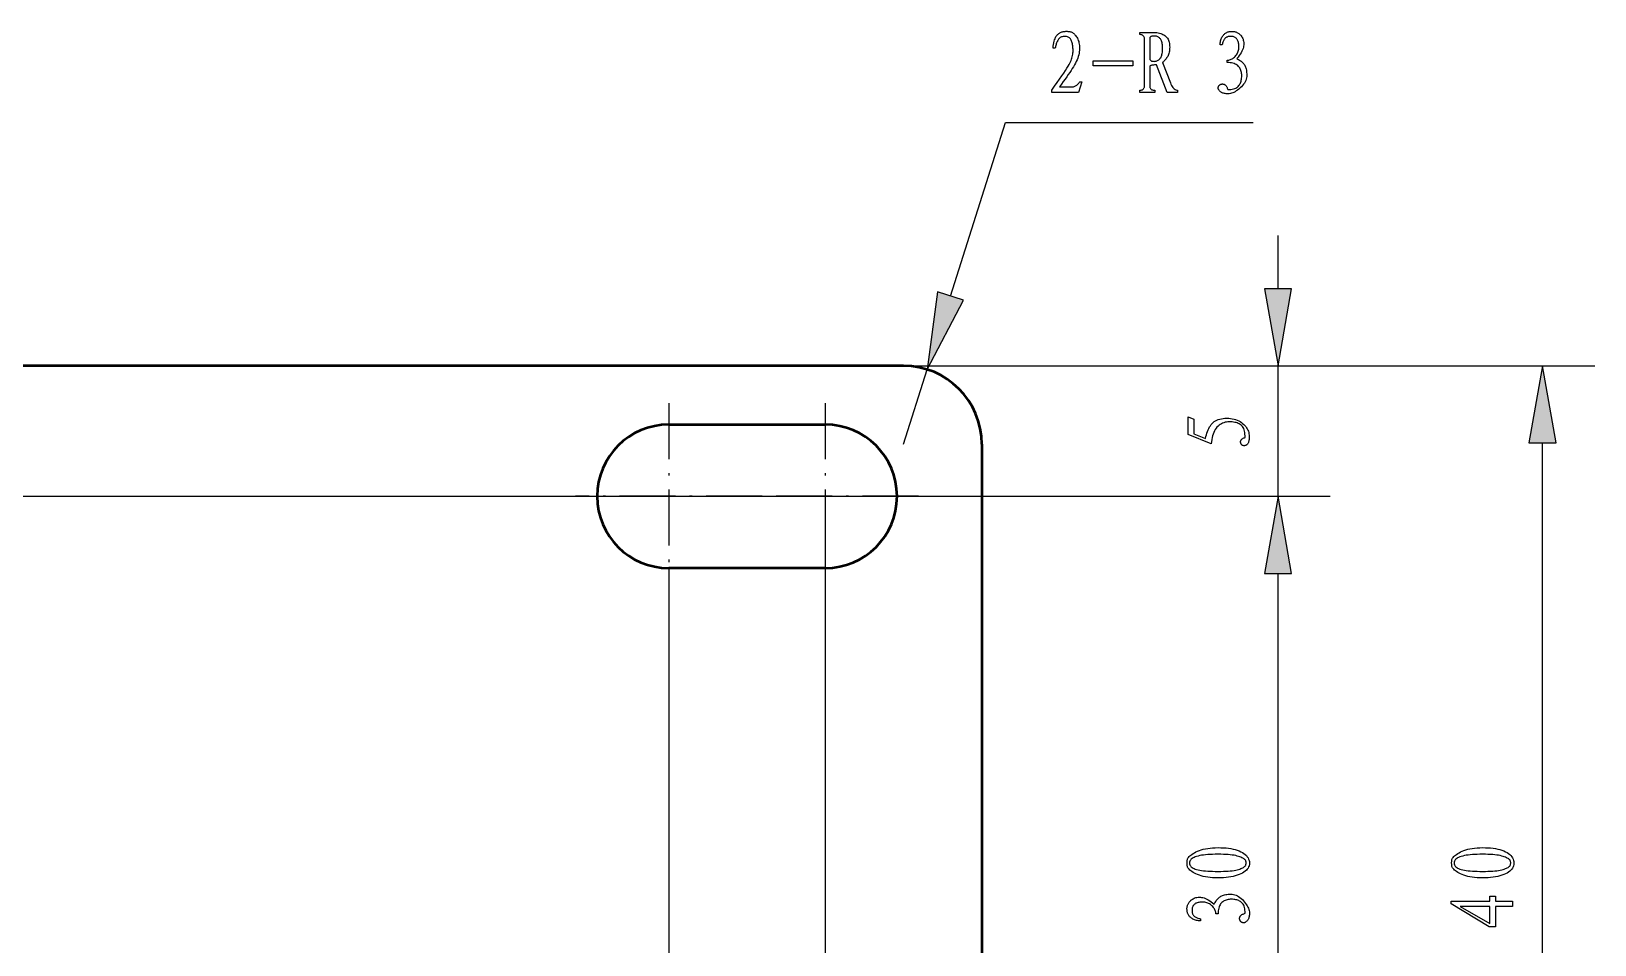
# Model space of a CAD drawing. Extents: x 0 to 420, y 0 to 297.
# Drawn here: x 142.1 to 202.1, y 96.9 to 131.9 of the extents above; entities that cross this region are included whole.
import ezdxf

# ---------------------------------------------------------------- set-up
doc = ezdxf.new("R2010")
doc.units = 0
doc.linetypes.add('DASHDOT', pattern=[18.5, 12, -3, 0.5, -3])

msp = doc.modelspace()

# ---------------------------------------------------------------- linework, layer by layer
at = {"color": 5, "lineweight": 25, "ltscale": 0.174435}
msp.add_line((177.366, 121.712), (179.473, 128.363), dxfattribs=at)
at = {"color": 5, "lineweight": 25, "ltscale": 0.2375}
msp.add_line((179.473, 128.363), (188.973, 128.363), dxfattribs=at)
at = {"color": 5, "lineweight": 25, "ltscale": 0.051139}
for p, q in [((189.926, 121.99), (189.926, 124.036)), ((189.926, 109.036), (189.926, 111.081))]:
    msp.add_line(p, q, dxfattribs=at)
at = {"color": 7, "lineweight": 50}
for p, q in [((175.567, 119.036), (90.567, 119.036)), ((178.567, 116.036), (178.567, 82.036))]:
    msp.add_line(p, q, dxfattribs=at)
at = {"color": 5, "lineweight": 25}
for p, q in [((175.567, 119.036), (202.071, 119.036)), ((200.071, 81.99), (200.071, 116.081)), ((125.567, 114.036), (191.926, 114.036)), ((172.567, 114.036), (172.567, 62.871)), ((172.567, 114.036), (172.567, 62.871)), ((166.567, 111.286), (166.567, 70.504)), ((172.567, 111.286), (172.567, 70.504)), ((189.926, 86.99), (189.926, 111.081))]:
    msp.add_line(p, q, dxfattribs=at)
at = {"color": 5, "lineweight": 25, "ltscale": 0.408967}
msp.add_line((175.567, 119.036), (191.926, 119.036), dxfattribs=at)
at = {"color": 5, "lineweight": 25, "ltscale": 0.075}
msp.add_line((175.567, 116.036), (176.473, 118.895), dxfattribs=at)
at = {"color": 5, "lineweight": 25, "ltscale": 0.125}
msp.add_line((189.926, 114.036), (189.926, 119.036), dxfattribs=at)
at = {"color": 14, "linetype": 'DASHDOT', "lineweight": 25, "ltscale": 0.17875}
for p, q in [((166.567, 117.611), (166.567, 110.461)), ((172.567, 117.611), (172.567, 110.461)), ((170.142, 114.036), (162.992, 114.036)), ((176.142, 114.036), (168.992, 114.036))]:
    msp.add_line(p, q, dxfattribs=at)
at = {"color": 7, "lineweight": 50, "ltscale": 0.15}
for p, q in [((166.567, 116.786), (172.567, 116.786)), ((172.567, 111.286), (166.567, 111.286))]:
    msp.add_line(p, q, dxfattribs=at)
at = {"color": 5, "lineweight": 25, "ltscale": 0.483967}
msp.add_line((172.567, 114.036), (191.926, 114.036), dxfattribs=at)
at = {"color": 5, "lineweight": 25}
for points in [[(181.548, 129.732), (182.081, 129.732), (182.108, 129.739), (182.134, 129.749), (182.16, 129.761), (182.186, 129.776), (182.211, 129.794), (182.235, 129.814), (182.259, 129.838), (182.282, 129.864), (182.305, 129.892), (182.327, 129.924), (182.409, 129.924), (182.272, 129.514), (181.247, 129.514), (181.247, 129.596), (181.357, 129.749), (181.458, 129.891), (181.551, 130.022), (181.634, 130.142), (181.708, 130.252), (181.773, 130.35), (181.83, 130.438), (181.877, 130.514), (181.915, 130.58), (181.944, 130.635), (181.967, 130.684), (181.988, 130.733), (182.007, 130.782), (182.023, 130.83), (182.036, 130.879), (182.047, 130.927), (182.056, 130.976), (182.062, 131.024), (182.066, 131.072), (182.067, 131.12), (182.066, 131.167), (182.064, 131.212), (182.061, 131.256), (182.056, 131.297), (182.05, 131.337), (182.043, 131.375), (182.034, 131.411), (182.023, 131.446), (182.012, 131.479), (181.999, 131.51), (181.984, 131.538), (181.967, 131.564), (181.948, 131.586), (181.927, 131.606), (181.903, 131.622), (181.877, 131.636), (181.849, 131.646), (181.819, 131.654), (181.787, 131.659), (181.753, 131.66), (181.718, 131.659), (181.685, 131.655), (181.655, 131.648), (181.626, 131.638), (181.599, 131.626), (181.574, 131.611), (181.551, 131.593), (181.53, 131.573), (181.51, 131.549), (181.493, 131.523), (181.477, 131.496), (181.462, 131.467), (181.449, 131.438), (181.436, 131.407), (181.425, 131.376), (181.414, 131.344), (181.405, 131.312), (181.397, 131.278), (181.39, 131.244), (181.384, 131.209), (181.301, 131.209), (181.31, 131.283), (181.321, 131.351), (181.332, 131.415), (181.345, 131.472), (181.36, 131.525), (181.375, 131.572), (181.392, 131.614), (181.411, 131.651), (181.431, 131.682), (181.452, 131.708), (181.474, 131.73), (181.496, 131.751), (181.519, 131.769), (181.543, 131.786), (181.566, 131.8), (181.591, 131.813), (181.615, 131.824), (181.64, 131.833), (181.665, 131.84), (181.691, 131.845), (181.717, 131.848), (181.743, 131.851), (181.768, 131.853), (181.794, 131.854), (181.819, 131.855), (181.845, 131.854), (181.87, 131.853), (181.895, 131.851), (181.919, 131.848), (181.944, 131.845), (181.969, 131.839), (181.993, 131.831), (182.018, 131.819), (182.043, 131.805), (182.067, 131.788), (182.092, 131.768), (182.116, 131.746), (182.141, 131.72), (182.166, 131.691), (182.19, 131.66), (182.214, 131.626), (182.234, 131.589), (182.253, 131.549), (182.269, 131.507), (182.282, 131.462), (182.294, 131.414), (182.302, 131.363), (182.308, 131.31), (182.312, 131.254), (182.313, 131.195), (182.311, 131.135), (182.306, 131.074), (182.296, 131.012), (182.283, 130.95), (182.265, 130.888), (182.244, 130.824), (182.219, 130.761), (182.191, 130.696), (182.158, 130.632), (182.122, 130.566), (182.082, 130.499), (182.038, 130.428), (181.99, 130.353), (181.938, 130.275), (181.883, 130.194), (181.823, 130.109), (181.76, 130.02), (181.693, 129.928), (181.622, 129.832)], [(185.007, 130.512), (185.007, 129.732), (185.013, 129.706), (185.023, 129.683), (185.035, 129.663), (185.05, 129.645), (185.068, 129.63), (185.089, 129.617), (185.112, 129.608), (185.138, 129.601), (185.167, 129.597), (185.198, 129.596), (185.198, 129.514), (184.624, 129.514), (184.624, 129.596), (184.653, 129.597), (184.679, 129.6), (184.703, 129.607), (184.724, 129.615), (184.743, 129.626), (184.76, 129.64), (184.774, 129.656), (184.786, 129.674), (184.795, 129.695), (184.801, 129.719), (184.801, 131.605), (184.795, 131.629), (184.786, 131.65), (184.774, 131.668), (184.76, 131.684), (184.743, 131.698), (184.724, 131.709), (184.703, 131.717), (184.679, 131.723), (184.653, 131.727), (184.624, 131.728), (184.624, 131.81), (185.225, 131.81), (185.281, 131.804), (185.334, 131.795), (185.383, 131.784), (185.43, 131.771), (185.473, 131.756), (185.513, 131.738), (185.55, 131.719), (185.584, 131.697), (185.615, 131.673), (185.642, 131.646), (185.667, 131.618), (185.689, 131.586), (185.709, 131.553), (185.725, 131.516), (185.74, 131.477), (185.751, 131.436), (185.761, 131.391), (185.767, 131.344), (185.771, 131.295), (185.772, 131.243), (185.771, 131.191), (185.768, 131.141), (185.762, 131.094), (185.754, 131.049), (185.743, 131.007), (185.73, 130.967), (185.715, 130.93), (185.698, 130.895), (185.678, 130.863), (185.656, 130.833), (185.633, 130.805), (185.613, 130.78), (185.593, 130.757), (185.575, 130.737), (185.559, 130.718), (185.544, 130.702), (185.53, 130.689), (185.518, 130.678), (185.508, 130.669), (185.499, 130.662), (185.8, 129.883), (185.822, 129.831), (185.845, 129.784), (185.87, 129.742), (185.896, 129.706), (185.923, 129.674), (185.95, 129.648), (185.979, 129.627), (186.01, 129.611), (186.041, 129.601), (186.073, 129.596), (186.073, 129.514), (185.676, 129.514), (185.266, 130.566), (185.224, 130.566), (185.186, 130.564), (185.151, 130.561), (185.12, 130.558), (185.092, 130.553), (185.068, 130.547), (185.047, 130.539), (185.03, 130.531), (185.017, 130.522)], [(185.417, 131.564), (185.4, 131.585), (185.381, 131.604), (185.361, 131.62), (185.34, 131.634), (185.318, 131.646), (185.294, 131.656), (185.268, 131.664), (185.242, 131.669), (185.214, 131.673), (185.184, 131.674), (185.155, 131.673), (185.129, 131.671), (185.105, 131.668), (185.084, 131.663), (185.065, 131.657), (185.048, 131.649), (185.034, 131.64), (185.022, 131.63), (185.013, 131.618), (185.007, 131.605), (185.007, 130.785), (185.013, 130.769), (185.022, 130.756), (185.033, 130.743), (185.046, 130.733), (185.061, 130.724), (185.079, 130.716), (185.098, 130.71), (185.12, 130.706), (185.144, 130.704), (185.171, 130.703), (185.2, 130.704), (185.228, 130.708), (185.255, 130.713), (185.281, 130.722), (185.306, 130.732), (185.329, 130.745), (185.351, 130.76), (185.372, 130.777), (185.392, 130.797), (185.41, 130.819), (185.427, 130.844), (185.442, 130.871), (185.455, 130.902), (185.467, 130.935), (185.477, 130.971), (185.485, 131.01), (185.491, 131.052), (185.495, 131.097), (185.498, 131.145), (185.499, 131.195), (185.498, 131.246), (185.495, 131.293), (185.491, 131.338), (185.486, 131.379), (185.478, 131.417), (185.469, 131.453), (185.459, 131.485), (185.446, 131.515), (185.432, 131.541)], [(187.702, 131.332), (187.705, 131.375), (187.711, 131.416), (187.717, 131.455), (187.726, 131.493), (187.736, 131.528), (187.748, 131.562), (187.761, 131.595), (187.776, 131.625), (187.793, 131.654), (187.811, 131.681), (187.831, 131.705), (187.851, 131.728), (187.871, 131.749), (187.892, 131.768), (187.914, 131.785), (187.936, 131.799), (187.959, 131.812), (187.982, 131.823), (188.006, 131.831), (188.03, 131.838), (188.054, 131.843), (188.079, 131.847), (188.103, 131.85), (188.126, 131.852), (188.15, 131.853), (188.173, 131.853), (188.196, 131.853), (188.218, 131.851), (188.24, 131.848), (188.262, 131.845), (188.284, 131.839), (188.307, 131.832), (188.329, 131.823), (188.352, 131.812), (188.375, 131.798), (188.399, 131.783), (188.422, 131.766), (188.446, 131.746), (188.47, 131.725), (188.495, 131.701), (188.518, 131.675), (188.539, 131.647), (188.557, 131.617), (188.573, 131.584), (188.585, 131.549), (188.596, 131.512), (188.603, 131.472), (188.609, 131.43), (188.611, 131.385), (188.611, 131.339), (188.607, 131.29), (188.598, 131.241), (188.584, 131.191), (188.565, 131.14), (188.541, 131.088), (188.512, 131.034), (188.478, 130.98), (188.438, 130.925), (188.394, 130.869), (188.344, 130.812), (188.382, 130.793), (188.417, 130.772), (188.451, 130.751), (188.482, 130.729), (188.512, 130.706), (188.54, 130.683), (188.566, 130.658), (188.589, 130.633), (188.611, 130.607), (188.632, 130.58), (188.65, 130.551), (188.666, 130.52), (188.68, 130.486), (188.693, 130.45), (188.703, 130.411), (188.712, 130.369), (188.719, 130.325), (188.723, 130.278), (188.726, 130.229), (188.727, 130.177), (188.725, 130.124), (188.717, 130.072), (188.705, 130.02), (188.687, 129.97), (188.664, 129.92), (188.636, 129.871), (188.603, 129.823), (188.565, 129.776), (188.522, 129.73), (188.474, 129.684), (188.424, 129.642), (188.375, 129.603), (188.327, 129.569), (188.28, 129.54), (188.233, 129.515), (188.188, 129.495), (188.144, 129.479), (188.1, 129.468), (188.058, 129.461), (188.016, 129.459), (187.976, 129.46), (187.939, 129.462), (187.904, 129.466), (187.871, 129.471), (187.84, 129.478), (187.812, 129.486), (187.786, 129.496), (187.763, 129.507), (187.741, 129.52), (187.722, 129.534), (187.706, 129.549), (187.69, 129.564), (187.677, 129.579), (187.666, 129.593), (187.656, 129.608), (187.648, 129.622), (187.642, 129.636), (187.637, 129.65), (187.634, 129.664), (187.634, 129.678), (187.634, 129.691), (187.635, 129.704), (187.637, 129.716), (187.64, 129.728), (187.644, 129.739), (187.648, 129.75), (187.654, 129.76), (187.66, 129.769), (187.667, 129.779), (187.675, 129.787), (187.683, 129.795), (187.692, 129.802), (187.701, 129.809), (187.711, 129.814), (187.721, 129.819), (187.731, 129.824), (187.742, 129.828), (187.753, 129.831), (187.765, 129.833), (187.777, 129.835), (187.789, 129.836), (187.801, 129.836), (187.813, 129.835), (187.825, 129.834), (187.837, 129.831), (187.848, 129.828), (187.86, 129.824), (187.871, 129.82), (187.882, 129.814), (187.893, 129.807), (187.904, 129.799), (187.915, 129.789), (187.926, 129.777), (187.937, 129.762), (187.948, 129.744), (187.959, 129.725), (187.97, 129.703), (187.981, 129.678), (187.992, 129.652), (188.003, 129.623), (188.064, 129.624), (188.12, 129.629), (188.173, 129.636), (188.221, 129.647), (188.266, 129.661), (188.306, 129.677), (188.342, 129.697), (188.375, 129.719), (188.403, 129.745), (188.426, 129.773), (188.447, 129.804), (188.466, 129.836), (188.482, 129.87), (188.496, 129.906), (188.509, 129.943), (188.518, 129.981), (188.526, 130.021), (188.531, 130.062), (188.535, 130.105), (188.536, 130.149), (188.535, 130.194), (188.531, 130.236), (188.525, 130.277), (188.516, 130.316), (188.505, 130.353), (188.492, 130.388), (188.476, 130.422), (188.457, 130.453), (188.436, 130.483), (188.413, 130.512), (188.386, 130.538), (188.356, 130.561), (188.322, 130.583), (188.284, 130.601), (188.242, 130.618), (188.196, 130.631), (188.147, 130.643), (188.093, 130.652), (188.036, 130.658), (187.975, 130.662), (187.975, 130.744), (188.008, 130.746), (188.04, 130.75), (188.072, 130.758), (188.103, 130.768), (188.134, 130.782), (188.165, 130.798), (188.195, 130.818), (188.225, 130.84), (188.254, 130.866), (188.283, 130.894), (188.31, 130.925), (188.335, 130.957), (188.356, 130.99), (188.375, 131.023), (188.391, 131.058), (188.404, 131.095), (188.414, 131.132), (188.421, 131.17), (188.425, 131.209), (188.426, 131.25), (188.426, 131.29), (188.423, 131.328), (188.42, 131.364), (188.414, 131.398), (188.408, 131.429), (188.399, 131.459), (188.39, 131.487), (188.378, 131.512), (188.366, 131.536), (188.351, 131.557), (188.336, 131.577), (188.318, 131.594), (188.299, 131.61), (188.279, 131.623), (188.257, 131.634), (188.234, 131.644), (188.209, 131.651), (188.183, 131.656), (188.155, 131.659), (188.126, 131.66), (188.096, 131.659), (188.069, 131.657), (188.042, 131.654), (188.017, 131.649), (187.994, 131.643), (187.972, 131.635), (187.952, 131.627), (187.933, 131.616), (187.916, 131.605), (187.9, 131.592), (187.885, 131.577), (187.871, 131.559), (187.858, 131.54), (187.845, 131.517), (187.833, 131.493), (187.822, 131.465), (187.812, 131.436), (187.802, 131.404), (187.792, 131.369), (187.784, 131.332)], [(182.833, 130.717), (184.364, 130.717), (184.364, 130.525), (182.833, 130.525)], [(176.869, 121.869), (176.473, 118.895), (177.862, 121.554)], [(189.405, 121.99), (189.926, 119.036), (190.446, 121.99)], [(200.592, 116.081), (200.071, 119.036), (199.55, 116.081)], [(188.064, 116.891), (188.008, 116.889), (187.953, 116.883), (187.901, 116.873), (187.85, 116.858), (187.801, 116.84), (187.754, 116.817), (187.709, 116.79), (187.666, 116.76), (187.625, 116.725), (187.586, 116.686), (187.549, 116.643), (187.516, 116.595), (187.486, 116.542), (187.459, 116.485), (187.435, 116.423), (187.415, 116.356), (187.398, 116.285), (187.384, 116.209), (187.374, 116.129), (187.367, 116.043), (186.478, 116.399), (186.478, 117.082), (186.697, 116.987), (186.697, 116.426), (187.148, 116.248), (187.163, 116.323), (187.18, 116.394), (187.2, 116.461), (187.221, 116.525), (187.246, 116.585), (187.272, 116.641), (187.301, 116.694), (187.332, 116.743), (187.365, 116.788), (187.401, 116.829), (187.44, 116.867), (187.483, 116.901), (187.529, 116.931), (187.579, 116.956), (187.634, 116.978), (187.691, 116.996), (187.753, 117.01), (187.819, 117.02), (187.888, 117.026), (187.962, 117.028), (188.035, 117.026), (188.106, 117.02), (188.174, 117.01), (188.239, 116.996), (188.302, 116.978), (188.361, 116.956), (188.418, 116.931), (188.471, 116.901), (188.522, 116.867), (188.57, 116.829), (188.614, 116.789), (188.654, 116.748), (188.69, 116.706), (188.721, 116.663), (188.748, 116.619), (188.77, 116.574), (188.788, 116.528), (188.802, 116.482), (188.811, 116.434), (188.816, 116.385), (188.818, 116.338), (188.819, 116.293), (188.818, 116.252), (188.815, 116.215), (188.811, 116.18), (188.805, 116.149), (188.798, 116.121), (188.79, 116.096), (188.78, 116.075), (188.768, 116.057), (188.756, 116.041), (188.743, 116.027), (188.73, 116.015), (188.716, 116.005), (188.702, 115.995), (188.687, 115.988), (188.672, 115.982), (188.657, 115.978), (188.641, 115.976), (188.625, 115.975), (188.609, 115.976), (188.594, 115.978), (188.58, 115.981), (188.567, 115.986), (188.555, 115.992), (188.544, 116), (188.533, 116.008), (188.524, 116.019), (188.516, 116.03), (188.509, 116.043), (188.502, 116.057), (188.497, 116.071), (188.494, 116.084), (188.491, 116.098), (188.49, 116.112), (188.49, 116.125), (188.491, 116.139), (188.493, 116.153), (188.497, 116.166), (188.502, 116.18), (188.508, 116.193), (188.517, 116.206), (188.528, 116.219), (188.541, 116.23), (188.556, 116.242), (188.574, 116.252), (188.594, 116.262), (188.615, 116.272), (188.639, 116.281), (188.666, 116.289), (188.664, 116.358), (188.659, 116.422), (188.652, 116.482), (188.641, 116.537), (188.626, 116.587), (188.609, 116.632), (188.589, 116.673), (188.565, 116.709), (188.538, 116.741), (188.509, 116.768), (188.476, 116.791), (188.44, 116.812), (188.402, 116.831), (188.362, 116.847), (188.319, 116.86), (188.273, 116.871), (188.225, 116.88), (188.174, 116.886), (188.12, 116.89)], [(190.446, 111.081), (189.926, 114.036), (189.405, 111.081)], [(190.446, 111.081), (189.926, 114.036), (189.405, 111.081)], [(186.779, 100.41), (186.842, 100.439), (186.909, 100.466), (186.982, 100.49), (187.059, 100.511), (187.141, 100.529), (187.229, 100.544), (187.321, 100.556), (187.418, 100.565), (187.52, 100.571), (187.627, 100.574), (187.734, 100.573), (187.837, 100.569), (187.935, 100.562), (188.029, 100.552), (188.119, 100.538), (188.204, 100.52), (188.285, 100.499), (188.362, 100.475), (188.434, 100.447), (188.502, 100.416), (188.564, 100.383), (188.62, 100.347), (188.669, 100.309), (188.712, 100.269), (188.748, 100.227), (188.777, 100.183), (188.8, 100.136), (188.817, 100.088), (188.827, 100.038), (188.83, 99.986), (188.827, 99.934), (188.817, 99.884), (188.8, 99.836), (188.777, 99.791), (188.748, 99.748), (188.712, 99.708), (188.669, 99.669), (188.62, 99.634), (188.564, 99.6), (188.502, 99.569), (188.434, 99.54), (188.362, 99.515), (188.285, 99.492), (188.204, 99.472), (188.119, 99.456), (188.029, 99.442), (187.935, 99.432), (187.837, 99.424), (187.734, 99.42), (187.627, 99.418), (187.52, 99.42), (187.418, 99.424), (187.321, 99.432), (187.229, 99.442), (187.141, 99.456), (187.059, 99.472), (186.982, 99.492), (186.909, 99.515), (186.842, 99.54), (186.779, 99.569), (186.722, 99.599), (186.67, 99.628), (186.623, 99.658), (186.582, 99.687), (186.547, 99.716), (186.517, 99.744), (186.492, 99.773), (186.473, 99.801), (186.459, 99.828), (186.451, 99.856), (186.446, 99.883), (186.442, 99.91), (186.439, 99.937), (186.438, 99.964), (186.437, 99.991), (186.438, 100.017), (186.439, 100.044), (186.442, 100.07), (186.446, 100.096), (186.451, 100.122), (186.459, 100.149), (186.473, 100.175), (186.492, 100.203), (186.517, 100.231), (186.547, 100.259), (186.582, 100.288), (186.623, 100.318), (186.67, 100.348), (186.722, 100.378)], [(188.413, 99.74), (188.459, 99.755), (188.5, 99.77), (188.538, 99.786), (188.571, 99.802), (188.601, 99.818), (188.626, 99.835), (188.647, 99.852), (188.664, 99.869), (188.677, 99.886), (188.686, 99.904), (188.692, 99.921), (188.697, 99.939), (188.701, 99.956), (188.703, 99.974), (188.703, 99.991), (188.703, 100.008), (188.701, 100.025), (188.697, 100.041), (188.692, 100.058), (188.686, 100.075), (188.677, 100.091), (188.664, 100.107), (188.647, 100.124), (188.626, 100.14), (188.601, 100.157), (188.571, 100.173), (188.538, 100.189), (188.5, 100.206), (188.459, 100.222), (188.413, 100.239), (188.362, 100.254), (188.305, 100.268), (188.242, 100.28), (188.172, 100.291), (188.097, 100.3), (188.015, 100.308), (187.927, 100.313), (187.833, 100.317), (187.733, 100.32), (187.627, 100.321), (187.52, 100.32), (187.419, 100.317), (187.323, 100.313), (187.233, 100.308), (187.148, 100.3), (187.069, 100.291), (186.995, 100.28), (186.927, 100.268), (186.864, 100.254), (186.806, 100.239), (186.754, 100.221), (186.708, 100.202), (186.667, 100.181), (186.631, 100.159), (186.601, 100.134), (186.577, 100.108), (186.558, 100.08), (186.544, 100.051), (186.536, 100.019), (186.533, 99.986), (186.536, 99.952), (186.544, 99.921), (186.558, 99.892), (186.577, 99.864), (186.601, 99.839), (186.631, 99.815), (186.667, 99.793), (186.708, 99.774), (186.754, 99.756), (186.806, 99.74), (186.864, 99.725), (186.927, 99.713), (186.995, 99.701), (187.069, 99.691), (187.148, 99.683), (187.233, 99.676), (187.323, 99.671), (187.419, 99.667), (187.52, 99.665), (187.627, 99.664), (187.733, 99.665), (187.833, 99.667), (187.927, 99.671), (188.015, 99.676), (188.097, 99.683), (188.172, 99.691), (188.242, 99.701), (188.305, 99.713), (188.362, 99.725)], [(196.924, 100.41), (196.987, 100.439), (197.054, 100.466), (197.127, 100.49), (197.204, 100.511), (197.287, 100.529), (197.374, 100.544), (197.466, 100.556), (197.563, 100.565), (197.665, 100.571), (197.772, 100.574), (197.879, 100.573), (197.982, 100.569), (198.08, 100.562), (198.174, 100.552), (198.264, 100.538), (198.349, 100.52), (198.43, 100.499), (198.507, 100.475), (198.579, 100.447), (198.647, 100.416), (198.709, 100.383), (198.765, 100.347), (198.814, 100.309), (198.857, 100.269), (198.893, 100.227), (198.923, 100.183), (198.946, 100.136), (198.962, 100.088), (198.972, 100.038), (198.975, 99.986), (198.972, 99.934), (198.962, 99.884), (198.946, 99.836), (198.923, 99.791), (198.893, 99.748), (198.857, 99.708), (198.814, 99.669), (198.765, 99.634), (198.709, 99.6), (198.647, 99.569), (198.579, 99.54), (198.507, 99.515), (198.43, 99.492), (198.349, 99.472), (198.264, 99.456), (198.174, 99.442), (198.08, 99.432), (197.982, 99.424), (197.879, 99.42), (197.772, 99.418), (197.665, 99.42), (197.563, 99.424), (197.466, 99.432), (197.374, 99.442), (197.287, 99.456), (197.204, 99.472), (197.127, 99.492), (197.054, 99.515), (196.987, 99.54), (196.924, 99.569), (196.867, 99.599), (196.815, 99.628), (196.768, 99.658), (196.727, 99.687), (196.692, 99.716), (196.662, 99.744), (196.637, 99.773), (196.618, 99.801), (196.604, 99.828), (196.596, 99.856), (196.591, 99.883), (196.587, 99.91), (196.585, 99.937), (196.583, 99.964), (196.583, 99.991), (196.583, 100.017), (196.585, 100.044), (196.587, 100.07), (196.591, 100.096), (196.596, 100.122), (196.604, 100.149), (196.618, 100.175), (196.637, 100.203), (196.662, 100.231), (196.692, 100.259), (196.727, 100.288), (196.768, 100.318), (196.815, 100.348), (196.867, 100.378)], [(198.558, 99.74), (198.604, 99.755), (198.646, 99.77), (198.683, 99.786), (198.717, 99.802), (198.746, 99.818), (198.771, 99.835), (198.793, 99.852), (198.81, 99.869), (198.823, 99.886), (198.832, 99.904), (198.838, 99.921), (198.842, 99.939), (198.846, 99.956), (198.848, 99.974), (198.849, 99.991), (198.848, 100.008), (198.846, 100.025), (198.842, 100.041), (198.838, 100.058), (198.832, 100.075), (198.823, 100.091), (198.81, 100.107), (198.793, 100.124), (198.771, 100.14), (198.746, 100.157), (198.717, 100.173), (198.683, 100.189), (198.646, 100.206), (198.604, 100.222), (198.558, 100.239), (198.507, 100.254), (198.45, 100.268), (198.387, 100.28), (198.318, 100.291), (198.242, 100.3), (198.16, 100.308), (198.072, 100.313), (197.978, 100.317), (197.878, 100.32), (197.772, 100.321), (197.665, 100.32), (197.564, 100.317), (197.468, 100.313), (197.378, 100.308), (197.293, 100.3), (197.214, 100.291), (197.14, 100.28), (197.072, 100.268), (197.009, 100.254), (196.952, 100.239), (196.9, 100.221), (196.853, 100.202), (196.812, 100.181), (196.777, 100.159), (196.747, 100.134), (196.722, 100.108), (196.703, 100.08), (196.689, 100.051), (196.681, 100.019), (196.678, 99.986), (196.681, 99.952), (196.689, 99.921), (196.703, 99.892), (196.722, 99.864), (196.747, 99.839), (196.777, 99.815), (196.812, 99.793), (196.853, 99.774), (196.9, 99.756), (196.952, 99.74), (197.009, 99.725), (197.072, 99.713), (197.14, 99.701), (197.214, 99.691), (197.293, 99.683), (197.378, 99.676), (197.468, 99.671), (197.564, 99.667), (197.665, 99.665), (197.772, 99.664), (197.878, 99.665), (197.978, 99.667), (198.072, 99.671), (198.16, 99.676), (198.242, 99.683), (198.318, 99.691), (198.387, 99.701), (198.45, 99.713), (198.507, 99.725)], [(186.957, 97.764), (186.914, 97.768), (186.873, 97.773), (186.834, 97.78), (186.796, 97.788), (186.76, 97.798), (186.726, 97.81), (186.694, 97.823), (186.664, 97.838), (186.635, 97.855), (186.608, 97.873), (186.583, 97.893), (186.56, 97.913), (186.539, 97.933), (186.521, 97.954), (186.504, 97.976), (186.489, 97.998), (186.477, 98.021), (186.466, 98.044), (186.457, 98.068), (186.451, 98.092), (186.446, 98.117), (186.442, 98.141), (186.439, 98.165), (186.437, 98.188), (186.436, 98.212), (186.435, 98.235), (186.436, 98.258), (186.438, 98.28), (186.44, 98.303), (186.444, 98.325), (186.449, 98.347), (186.456, 98.369), (186.466, 98.391), (186.477, 98.414), (186.49, 98.437), (186.506, 98.461), (186.523, 98.484), (186.543, 98.508), (186.564, 98.533), (186.588, 98.557), (186.613, 98.58), (186.641, 98.601), (186.672, 98.619), (186.705, 98.635), (186.74, 98.648), (186.777, 98.658), (186.817, 98.666), (186.859, 98.671), (186.903, 98.673), (186.95, 98.673), (186.998, 98.669), (187.048, 98.66), (187.098, 98.646), (187.149, 98.627), (187.201, 98.603), (187.254, 98.574), (187.308, 98.54), (187.363, 98.5), (187.419, 98.456), (187.476, 98.407), (187.496, 98.444), (187.516, 98.479), (187.537, 98.513), (187.559, 98.544), (187.582, 98.574), (187.606, 98.602), (187.63, 98.628), (187.656, 98.652), (187.682, 98.674), (187.709, 98.694), (187.737, 98.712), (187.769, 98.728), (187.802, 98.743), (187.839, 98.755), (187.878, 98.765), (187.92, 98.774), (187.964, 98.781), (188.011, 98.786), (188.06, 98.788), (188.112, 98.789), (188.165, 98.787), (188.217, 98.779), (188.268, 98.767), (188.319, 98.749), (188.368, 98.726), (188.417, 98.698), (188.465, 98.665), (188.512, 98.628), (188.559, 98.585), (188.604, 98.536), (188.647, 98.486), (188.685, 98.437), (188.719, 98.389), (188.749, 98.342), (188.773, 98.296), (188.794, 98.25), (188.81, 98.206), (188.821, 98.162), (188.828, 98.12), (188.83, 98.078), (188.829, 98.039), (188.827, 98.001), (188.823, 97.966), (188.818, 97.933), (188.811, 97.902), (188.803, 97.874), (188.793, 97.848), (188.782, 97.825), (188.769, 97.803), (188.755, 97.785), (188.74, 97.768), (188.725, 97.753), (188.71, 97.739), (188.696, 97.728), (188.681, 97.718), (188.667, 97.71), (188.653, 97.704), (188.639, 97.699), (188.625, 97.697), (188.611, 97.696), (188.598, 97.696), (188.585, 97.697), (188.573, 97.699), (188.561, 97.702), (188.55, 97.706), (188.539, 97.71), (188.529, 97.716), (188.519, 97.722), (188.51, 97.729), (188.502, 97.737), (188.494, 97.745), (188.487, 97.754), (188.48, 97.763), (188.474, 97.773), (188.469, 97.783), (188.465, 97.793), (188.461, 97.804), (188.458, 97.815), (188.456, 97.827), (188.454, 97.839), (188.453, 97.851), (188.453, 97.864), (188.453, 97.876), (188.455, 97.887), (188.457, 97.899), (188.46, 97.911), (188.464, 97.922), (188.469, 97.933), (188.475, 97.944), (188.481, 97.955), (188.489, 97.966), (188.5, 97.977), (188.512, 97.988), (188.527, 97.999), (188.544, 98.01), (188.564, 98.021), (188.586, 98.032), (188.61, 98.043), (188.637, 98.054), (188.666, 98.065), (188.664, 98.126), (188.66, 98.182), (188.652, 98.235), (188.642, 98.284), (188.628, 98.328), (188.612, 98.368), (188.592, 98.405), (188.57, 98.437), (188.544, 98.465), (188.515, 98.489), (188.485, 98.509), (188.452, 98.528), (188.418, 98.544), (188.383, 98.559), (188.346, 98.571), (188.308, 98.581), (188.268, 98.588), (188.227, 98.594), (188.184, 98.597), (188.139, 98.598), (188.095, 98.597), (188.053, 98.593), (188.012, 98.587), (187.973, 98.578), (187.936, 98.567), (187.901, 98.554), (187.867, 98.538), (187.835, 98.519), (187.805, 98.498), (187.777, 98.475), (187.751, 98.448), (187.727, 98.418), (187.706, 98.384), (187.687, 98.346), (187.671, 98.304), (187.657, 98.258), (187.646, 98.209), (187.637, 98.156), (187.631, 98.098), (187.627, 98.037), (187.545, 98.037), (187.543, 98.07), (187.539, 98.102), (187.531, 98.134), (187.521, 98.165), (187.507, 98.196), (187.491, 98.227), (187.471, 98.257), (187.448, 98.287), (187.423, 98.316), (187.394, 98.345), (187.364, 98.372), (187.332, 98.397), (187.299, 98.418), (187.265, 98.437), (187.23, 98.453), (187.194, 98.466), (187.157, 98.476), (187.119, 98.483), (187.079, 98.487), (187.039, 98.489), (186.999, 98.488), (186.961, 98.486), (186.925, 98.482), (186.891, 98.477), (186.859, 98.47), (186.83, 98.462), (186.802, 98.452), (186.776, 98.441), (186.753, 98.428), (186.731, 98.413), (186.712, 98.398), (186.694, 98.38), (186.679, 98.362), (186.666, 98.341), (186.654, 98.319), (186.645, 98.296), (186.638, 98.271), (186.633, 98.245), (186.63, 98.217), (186.629, 98.188), (186.629, 98.159), (186.631, 98.131), (186.635, 98.104), (186.64, 98.08), (186.646, 98.056), (186.653, 98.034), (186.662, 98.014), (186.672, 97.995), (186.684, 97.978), (186.697, 97.962), (186.712, 97.948), (186.729, 97.934), (186.749, 97.92), (186.771, 97.908), (186.796, 97.896), (186.823, 97.884), (186.853, 97.874), (186.885, 97.864), (186.92, 97.855), (186.957, 97.846)], [(196.569, 98.53), (198.045, 98.53), (198.045, 98.721), (198.264, 98.721), (198.264, 98.53), (198.92, 98.53), (198.92, 98.325), (198.264, 98.325), (198.264, 97.545), (198.018, 97.545), (196.569, 98.42)], [(198.045, 98.325), (196.911, 98.325), (198.045, 97.668)]]:
    msp.add_lwpolyline(points, close=True, dxfattribs=at)
at = {"color": 7, "lineweight": 50}
for centre, radius, start, end in [((175.567, 116.036), 3, 0, 90), ((166.567, 114.036), 2.75, 90, 270), ((172.567, 114.036), 2.75, 270, 90)]:
    msp.add_arc(centre, radius, start, end, dxfattribs=at)
at = {"color": 5, "lineweight": 25}
for points in [[(176.869, 121.869), (176.473, 118.895), (176.869, 121.869), (177.862, 121.554)], [(189.405, 121.99), (189.926, 119.036), (189.405, 121.99), (190.446, 121.99)], [(200.592, 116.081), (200.071, 119.036), (200.592, 116.081), (199.55, 116.081)], [(190.446, 111.081), (189.926, 114.036), (190.446, 111.081), (189.405, 111.081)], [(190.446, 111.081), (189.926, 114.036), (190.446, 111.081), (189.405, 111.081)]]:
    msp.add_solid(points, dxfattribs=at)

doc.saveas('drawing.dxf')
